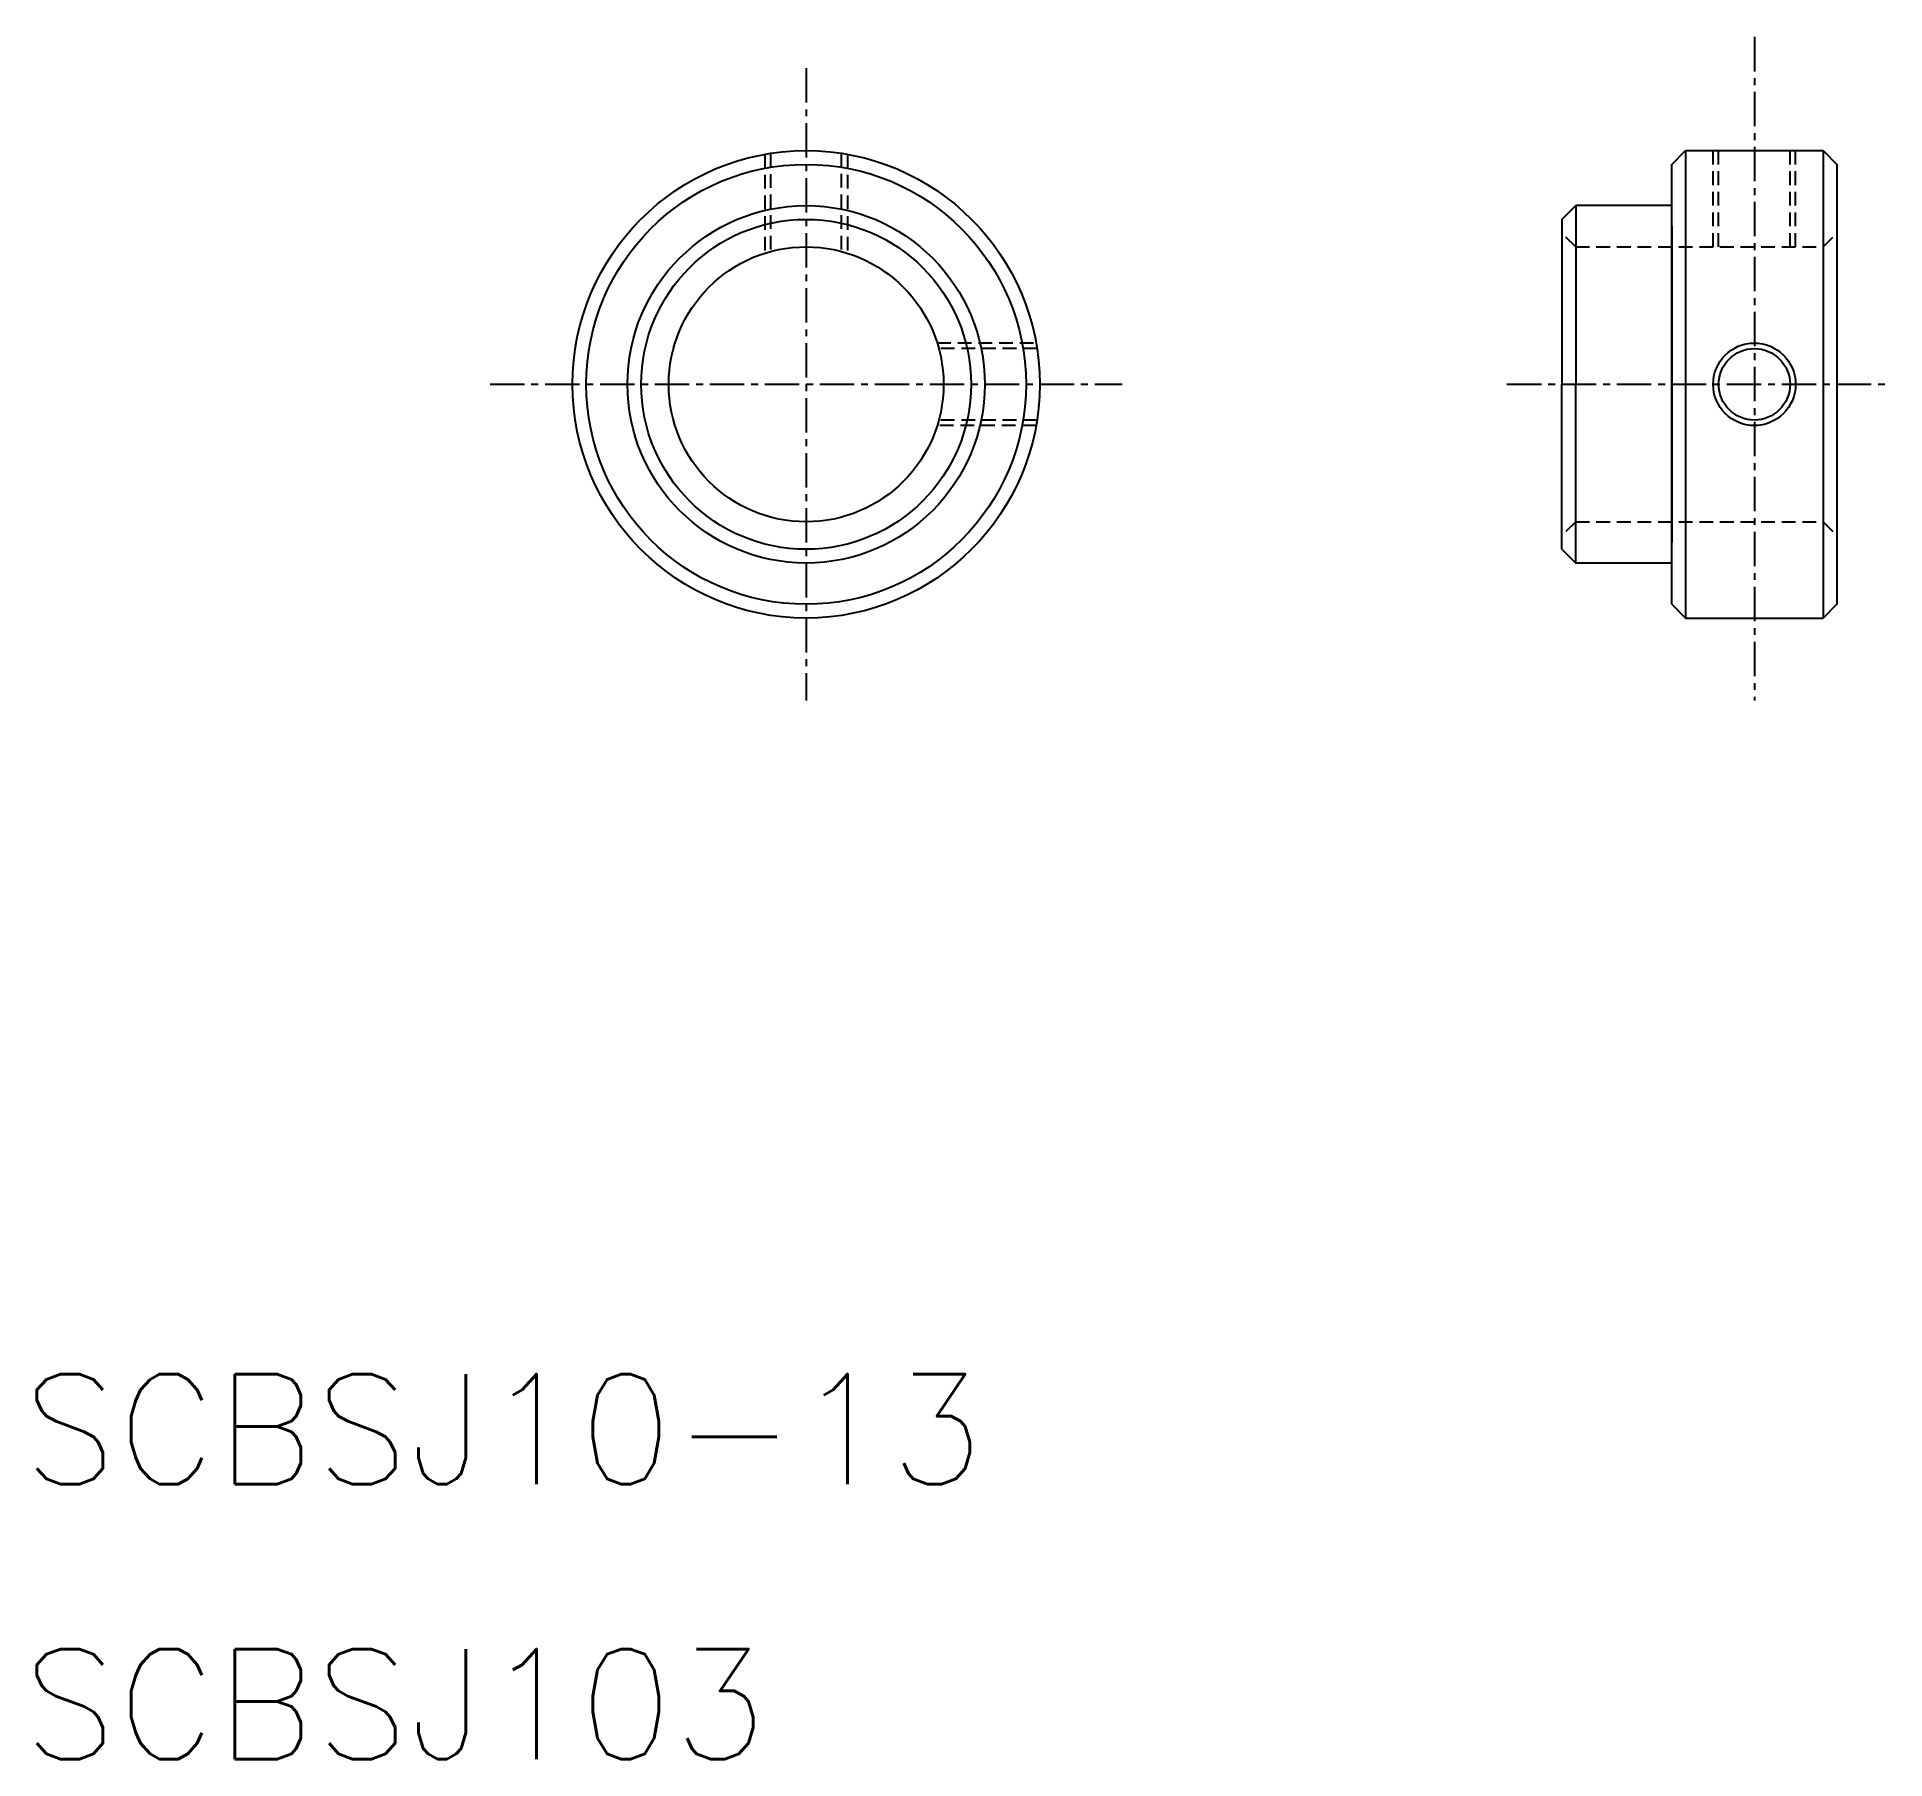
# Model space of a CAD drawing. Extents: x 10.5 to 77.8, y 10 to 72.6.
import ezdxf

# ---------------------------------------------------------------- set-up
doc = ezdxf.new("R2010")
doc.units = 0
doc.linetypes.add('CENTER', pattern=[2, 1.25, -0.25, 0.25, -0.25])
doc.linetypes.add('DASHED', pattern=[0.75, 0.5, -0.25])
doc.layers.get('0').update_dxf_attribs({"linetype": 'CONTINUOUS'})
doc.layers.add('CENTER', color=1, linetype='CENTER')
doc.styles.get("Standard").update_dxf_attribs({"font": 'txt.shx', "bigfont": 'bigfont.shx'})

msp = doc.modelspace()

# ---------------------------------------------------------------- linework, layer by layer
at = {"color": 3, "linetype": 'DASHED'}
for p, q in [((37, 68.367), (37, 64.77)), ((37.2, 68.4), (37.2, 64.828)), ((39.775, 68.404), (39.775, 64.835)), ((40, 68.367), (40, 64.77)), ((71.5, 65), (71.5, 68.5)), ((71.7, 65), (71.7, 68.5)), ((74.3, 65), (74.3, 68.5)), ((74.5, 65), (74.5, 68.5)), ((66.5, 65), (66, 65.5)), ((75.5, 65), (76, 65.5)), ((66.5, 65), (75.5, 65)), ((46.77, 61.5), (43.27, 61.5)), ((46.9, 61.3), (43.328, 61.3)), ((46.867, 58.5), (43.27, 58.5)), ((46.9, 58.7), (43.328, 58.7)), ((66.5, 55), (66, 54.5)), ((66.5, 55), (75.5, 55)), ((75.5, 55), (76, 54.5))]:
    msp.add_line(p, q, dxfattribs=at)
at = {"color": 7, "linetype": 'CONTINUOUS'}
for p, q in [((70, 68), (70.5, 68.5)), ((70, 52), (70, 68)), ((70.5, 68.5), (70.5, 51.5)), ((70.5, 68.5), (75.5, 68.5)), ((75.5, 68.5), (75.5, 51.5)), ((75.5, 68.5), (76, 68)), ((76, 68), (76, 52)), ((66, 66), (66.5, 66.5)), ((66, 66), (66, 60)), ((66.5, 66.5), (66.5, 60)), ((70, 66.5), (66.5, 66.5)), ((70, 65.75), (70, 54.25)), ((66, 54), (66, 60)), ((66.5, 53.5), (66.5, 60)), ((66, 54), (66.5, 53.5)), ((70, 53.5), (66.5, 53.5)), ((70, 52), (70.5, 51.5)), ((76, 52), (75.5, 51.5)), ((70.5, 51.5), (75.5, 51.5))]:
    msp.add_line(p, q, dxfattribs=at)
for centre, radius in [((38.5, 60), 8.5), ((38.5, 60), 8), ((38.5, 60), 6.5), ((38.5, 60), 6), ((38.5, 60), 5), ((73, 60), 1.3)]:
    msp.add_circle(centre, radius, dxfattribs=at)
at = {"color": 3, "linetype": 'CONTINUOUS'}
msp.add_circle((73, 60), 1.5, dxfattribs=at)
at = {"layer": 'CENTER', "color": 1, "linetype": 'CENTER'}
for p, q in [((73, 72.634), (73, 48.5)), ((38.5, 71.5), (38.5, 48.5)), ((27, 60), (50, 60)), ((64, 60), (77.755, 60))]:
    msp.add_line(p, q, dxfattribs=at)

# ---------------------------------------------------------------- texts
at = {"color": 7, "linetype": 'CONTINUOUS'}
for s, p in [('SCBSJ10-13', (10, 20)), ('SCBSJ103', (10, 10))]:
    msp.add_text(s, height=4, dxfattribs=at).set_placement(p)

doc.saveas('drawing.dxf')
